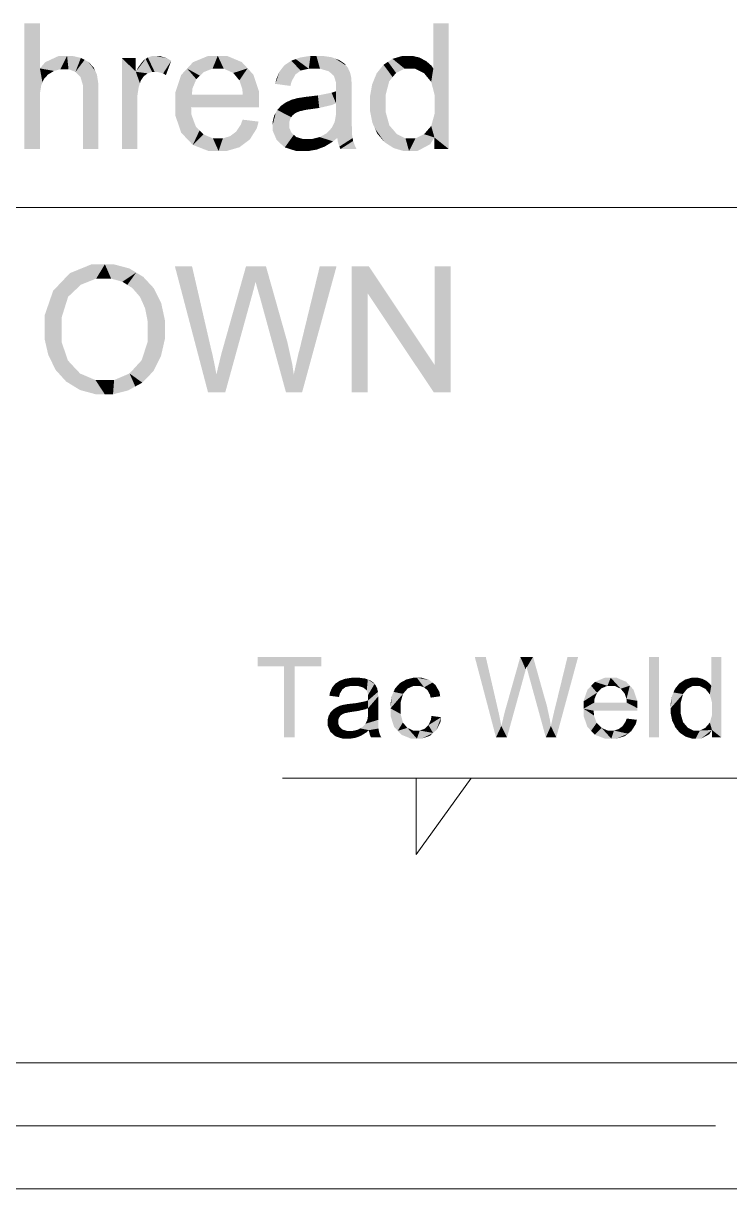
# Model space of a CAD drawing. Header units: millimetres. Extents: x 2 to 579, y 1 to 405.
# Drawn here: x 181.05 to 188.63, y 103.39 to 115.9 of the extents above; entities that cross this region are included whole.
import ezdxf

# ---------------------------------------------------------------- set-up
doc = ezdxf.new("R2010")
doc.units = ezdxf.units.MM
doc.linetypes.add('XKITLINE00', pattern=[0])
doc.layers.add('LinkedObject', color=7, linetype='Continuous', lineweight=0)

# ---------------------------------------------------------------- blocks, each defined once
blk = doc.blocks.new('*A4')
at = {"layer": 'LinkedObject'}
for points in [[(181.225, 115.904), (181.059, 114.554), (181.059, 115.904)], [(181.225, 115.42), (181.059, 114.554), (181.225, 115.904)], [(185.616, 115.904), (185.45, 115.42), (185.45, 115.904)], [(185.616, 115.904), (185.465, 115.129), (185.45, 115.42)], [(185.465, 115.129), (185.616, 115.904), (185.616, 114.554)], [(181.429, 115.555), (181.225, 115.42), (181.283, 115.487)], [(181.517, 115.555), (181.225, 115.42), (181.429, 115.555)], [(181.446, 115.412), (181.225, 115.42), (181.517, 115.555)], [(181.446, 115.412), (181.517, 115.555), (181.482, 115.412)], [(181.482, 115.412), (181.517, 115.555), (181.532, 115.412)], [(181.517, 115.555), (181.607, 115.383), (181.532, 115.412)], [(181.571, 115.555), (181.607, 115.383), (181.517, 115.555)], [(181.665, 115.533), (181.607, 115.383), (181.571, 115.555)], [(181.705, 115.512), (181.607, 115.383), (181.665, 115.533)], [(181.705, 115.512), (181.634, 115.355), (181.607, 115.383)], [(181.745, 115.49), (181.634, 115.355), (181.705, 115.512)], [(181.634, 115.355), (181.745, 115.49), (181.661, 115.327)], [(181.661, 115.327), (181.745, 115.49), (181.819, 115.394)], [(181.819, 115.394), (181.745, 115.49), (181.802, 115.431)], [(182.105, 115.533), (182.255, 115.384), (182.105, 114.554)], [(182.255, 115.384), (182.105, 115.533), (182.255, 115.533)], [(182.36, 115.522), (182.255, 115.384), (182.336, 115.505)], [(182.43, 115.383), (182.255, 115.384), (182.36, 115.522)], [(182.336, 115.505), (182.255, 115.384), (182.283, 115.436)], [(182.384, 115.538), (182.457, 115.383), (182.36, 115.522)], [(182.36, 115.522), (182.457, 115.383), (182.43, 115.383)], [(182.437, 115.555), (182.457, 115.383), (182.384, 115.538)], [(182.466, 115.555), (182.457, 115.383), (182.437, 115.555)], [(182.466, 115.555), (182.487, 115.383), (182.457, 115.383)], [(182.592, 115.528), (182.466, 115.555), (182.508, 115.555)], [(182.636, 115.502), (182.466, 115.555), (182.592, 115.528)], [(182.548, 115.366), (182.466, 115.555), (182.636, 115.502)], [(182.487, 115.383), (182.466, 115.555), (182.548, 115.366)], [(182.548, 115.366), (182.636, 115.502), (182.578, 115.348)], [(183.034, 115.555), (182.806, 115.418), (182.869, 115.487)], [(183.135, 115.555), (182.806, 115.418), (183.034, 115.555)], [(183.079, 115.418), (182.806, 115.418), (183.135, 115.555)], [(183.079, 115.418), (183.135, 115.555), (183.136, 115.418)], [(183.135, 115.555), (183.199, 115.418), (183.136, 115.418)], [(183.393, 115.488), (183.135, 115.555), (183.233, 115.555)], [(183.455, 115.421), (183.135, 115.555), (183.393, 115.488)], [(183.302, 115.371), (183.135, 115.555), (183.455, 115.421)], [(183.199, 115.418), (183.135, 115.555), (183.302, 115.371)], [(183.925, 115.503), (184.025, 115.397), (183.851, 115.454)], [(183.973, 115.52), (184.025, 115.397), (183.925, 115.503)], [(184.131, 115.555), (183.973, 115.52), (184.02, 115.537)], [(184.112, 115.417), (183.973, 115.52), (184.131, 115.555)], [(184.025, 115.397), (183.973, 115.52), (184.112, 115.417)], [(184.112, 115.417), (184.131, 115.555), (184.17, 115.417)], [(184.17, 115.417), (184.131, 115.555), (184.233, 115.417)], [(184.194, 115.555), (184.233, 115.417), (184.131, 115.555)], [(184.359, 115.54), (184.194, 115.555), (184.257, 115.555)], [(184.398, 115.525), (184.194, 115.555), (184.359, 115.54)], [(184.327, 115.389), (184.194, 115.555), (184.398, 115.525)], [(184.233, 115.417), (184.194, 115.555), (184.327, 115.389)], [(184.327, 115.389), (184.398, 115.525), (184.359, 115.361)], [(184.359, 115.361), (184.398, 115.525), (184.382, 115.34)], [(184.398, 115.525), (184.405, 115.269), (184.382, 115.34)], [(184.513, 115.451), (184.405, 115.269), (184.398, 115.525)], [(184.495, 115.473), (184.398, 115.525), (184.437, 115.511)], [(184.513, 115.451), (184.398, 115.525), (184.495, 115.473)], [(185.05, 115.372), (184.915, 115.459), (184.963, 115.491)], [(185.012, 115.523), (185.142, 115.417), (184.963, 115.491)], [(184.963, 115.491), (185.142, 115.417), (185.05, 115.372)], [(185.121, 115.555), (185.142, 115.417), (185.012, 115.523)], [(185.181, 115.555), (185.142, 115.417), (185.121, 115.555)], [(185.142, 115.417), (185.181, 115.555), (185.197, 115.417)], [(185.181, 115.555), (185.254, 115.417), (185.197, 115.417)], [(185.225, 115.555), (185.254, 115.417), (185.181, 115.555)], [(185.304, 115.536), (185.254, 115.417), (185.225, 115.555)], [(185.338, 115.517), (185.254, 115.417), (185.304, 115.536)], [(185.338, 115.517), (185.349, 115.37), (185.254, 115.417)], [(185.373, 115.499), (185.349, 115.37), (185.338, 115.517)], [(185.429, 115.45), (185.349, 115.37), (185.373, 115.499)], [(181.225, 115.147), (181.059, 114.554), (181.225, 115.42)], [(181.225, 115.147), (181.225, 115.42), (181.239, 115.237)], [(181.239, 115.237), (181.225, 115.42), (181.252, 115.27)], [(181.252, 115.27), (181.225, 115.42), (181.266, 115.303)], [(181.266, 115.303), (181.225, 115.42), (181.312, 115.354)], [(181.312, 115.354), (181.225, 115.42), (181.344, 115.373)], [(181.344, 115.373), (181.225, 115.42), (181.377, 115.393)], [(181.377, 115.393), (181.225, 115.42), (181.446, 115.412)], [(181.819, 115.394), (181.688, 115.236), (181.661, 115.327)], [(181.837, 115.356), (181.688, 115.236), (181.819, 115.394)], [(182.105, 114.554), (182.255, 115.384), (182.271, 114.554)], [(182.255, 115.384), (182.271, 115.066), (182.271, 114.554)], [(182.271, 115.066), (182.255, 115.384), (182.271, 115.119)], [(182.271, 115.119), (182.255, 115.384), (182.285, 115.216)], [(182.285, 115.216), (182.255, 115.384), (182.299, 115.26)], [(182.299, 115.26), (182.255, 115.384), (182.308, 115.289)], [(182.308, 115.289), (182.255, 115.384), (182.339, 115.334)], [(182.339, 115.334), (182.255, 115.384), (182.36, 115.351)], [(182.36, 115.351), (182.255, 115.384), (182.382, 115.367)], [(182.382, 115.367), (182.255, 115.384), (182.43, 115.383)], [(182.806, 115.418), (182.679, 115.159), (182.742, 115.35)], [(182.905, 115.304), (182.679, 115.159), (182.806, 115.418)], [(182.806, 115.418), (182.944, 115.342), (182.905, 115.304)], [(182.944, 115.342), (182.806, 115.418), (182.983, 115.38)], [(182.983, 115.38), (182.806, 115.418), (183.079, 115.418)], [(183.302, 115.371), (183.455, 115.421), (183.341, 115.323)], [(183.455, 115.421), (183.367, 115.292), (183.341, 115.323)], [(183.367, 115.292), (183.455, 115.421), (183.398, 115.199)], [(183.398, 115.199), (183.455, 115.421), (183.579, 115.167)], [(183.579, 115.167), (183.455, 115.421), (183.517, 115.354)], [(183.826, 115.422), (183.753, 115.254), (183.801, 115.39)], [(183.97, 115.356), (183.753, 115.254), (183.826, 115.422)], [(183.801, 115.39), (183.753, 115.254), (183.764, 115.306)], [(183.851, 115.454), (184.025, 115.397), (183.826, 115.422)], [(183.97, 115.356), (183.826, 115.422), (183.998, 115.376)], [(183.998, 115.376), (183.826, 115.422), (184.025, 115.397)], [(184.531, 115.429), (184.405, 115.269), (184.513, 115.451)], [(184.557, 115.372), (184.405, 115.269), (184.531, 115.429)], [(184.565, 115.338), (184.405, 115.269), (184.557, 115.372)], [(184.842, 115.368), (185.013, 115.327), (184.817, 115.308)], [(184.915, 115.459), (185.013, 115.327), (184.842, 115.368)], [(185.013, 115.327), (184.915, 115.459), (185.05, 115.372)], [(185.45, 115.42), (185.349, 115.37), (185.429, 115.45)], [(185.349, 115.37), (185.45, 115.42), (185.388, 115.323)], [(185.388, 115.323), (185.45, 115.42), (185.427, 115.276)], [(185.45, 115.42), (185.465, 115.129), (185.427, 115.276)], [(181.854, 115.246), (181.688, 115.236), (181.837, 115.356)], [(181.854, 115.174), (181.688, 115.236), (181.854, 115.246)], [(182.862, 115.202), (182.679, 115.159), (182.905, 115.304)], [(183.929, 115.284), (183.753, 115.254), (183.97, 115.356)], [(183.753, 115.254), (183.929, 115.284), (183.915, 115.232)], [(184.405, 115.269), (184.565, 115.338), (184.569, 115.317)], [(184.405, 115.269), (184.569, 115.317), (184.405, 115.219)], [(184.405, 115.219), (184.569, 115.317), (184.405, 115.214)], [(184.405, 115.214), (184.569, 115.317), (184.405, 115.192)], [(184.405, 115.192), (184.569, 115.317), (184.405, 115.175)], [(184.405, 115.175), (184.569, 115.317), (184.405, 115.046)], [(184.573, 115.241), (184.405, 115.046), (184.569, 115.317)], [(184.573, 115.185), (184.405, 115.046), (184.573, 115.241)], [(184.817, 115.308), (184.769, 115.043), (184.793, 115.249)], [(184.976, 115.282), (184.769, 115.043), (184.817, 115.308)], [(184.939, 115.14), (184.769, 115.043), (184.976, 115.282)], [(184.793, 115.249), (184.769, 115.043), (184.769, 115.116)], [(184.817, 115.308), (185.013, 115.327), (184.976, 115.282)], [(181.225, 115.089), (181.059, 114.554), (181.225, 115.147)], [(181.688, 115.236), (181.854, 115.174), (181.688, 115.174)], [(181.688, 114.554), (181.854, 115.174), (181.854, 114.554)], [(181.688, 115.174), (181.854, 115.174), (181.688, 114.554)], [(182.679, 115.159), (182.862, 115.202), (182.858, 115.138)], [(182.858, 115.138), (182.679, 115.035), (182.679, 115.159)], [(182.858, 115.138), (183.579, 115.045), (182.679, 115.035)], [(183.404, 115.138), (183.579, 115.045), (182.858, 115.138)], [(183.398, 115.199), (183.579, 115.167), (183.404, 115.138)], [(183.579, 115.045), (183.404, 115.138), (183.579, 115.167)], [(184.109, 115.118), (184.135, 114.983), (184.06, 115.112)], [(184.21, 115.13), (184.225, 114.996), (184.109, 115.118)], [(184.109, 115.118), (184.225, 114.996), (184.135, 114.983)], [(184.357, 115.159), (184.405, 115.046), (184.21, 115.13)], [(184.21, 115.13), (184.405, 115.046), (184.225, 114.996)], [(184.405, 115.175), (184.405, 115.046), (184.357, 115.159)], [(184.573, 115.185), (184.405, 114.985), (184.405, 115.046)], [(184.573, 114.964), (184.405, 114.985), (184.573, 115.185)], [(184.769, 115.043), (184.939, 115.14), (184.939, 115.043)], [(185.465, 115.129), (185.616, 114.554), (185.465, 115.029)], [(181.059, 114.554), (181.225, 115.089), (181.225, 114.554)], [(183.579, 115.038), (182.679, 115.035), (183.579, 115.045)], [(183.579, 115.016), (182.679, 115.035), (183.579, 115.038)], [(182.679, 115.035), (182.804, 114.665), (182.679, 114.916)], [(182.853, 114.921), (182.804, 114.665), (182.679, 115.035)], [(182.853, 114.921), (182.679, 115.035), (182.849, 115.001)], [(183.578, 115.001), (182.679, 115.035), (183.579, 115.016)], [(182.849, 115.001), (182.679, 115.035), (183.578, 115.001)], [(183.817, 115.021), (183.925, 114.896), (183.774, 114.974)], [(183.936, 114.914), (183.817, 115.021), (183.843, 115.039)], [(183.925, 114.896), (183.817, 115.021), (183.936, 114.914)], [(183.87, 115.057), (183.969, 114.941), (183.843, 115.039)], [(183.843, 115.039), (183.969, 114.941), (183.936, 114.914)], [(183.929, 115.084), (183.969, 114.941), (183.87, 115.057)], [(183.962, 115.093), (183.969, 114.941), (183.929, 115.084)], [(183.987, 115.1), (184.011, 114.959), (183.962, 115.093)], [(183.969, 114.941), (183.962, 115.093), (183.99, 114.95)], [(183.99, 114.95), (183.962, 115.093), (184.011, 114.959)], [(184.06, 115.112), (184.084, 114.976), (183.987, 115.1)], [(183.987, 115.1), (184.084, 114.976), (184.011, 114.959)], [(184.06, 115.112), (184.135, 114.983), (184.084, 114.976)], [(184.225, 114.996), (184.405, 115.046), (184.36, 115.027)], [(184.769, 115.043), (184.939, 114.949), (184.769, 114.968)], [(184.939, 114.949), (184.769, 115.043), (184.939, 115.043)], [(185.465, 115.029), (185.616, 114.554), (185.465, 114.938)], [(182.679, 114.916), (182.804, 114.665), (182.742, 114.731)], [(182.899, 114.797), (182.804, 114.665), (182.853, 114.921)], [(183.574, 114.849), (183.383, 114.818), (183.402, 114.87)], [(183.758, 114.944), (183.725, 114.813), (183.741, 114.914)], [(183.913, 114.878), (183.725, 114.813), (183.758, 114.944)], [(183.741, 114.914), (183.725, 114.813), (183.725, 114.849)], [(183.902, 114.839), (183.725, 114.813), (183.913, 114.878)], [(183.774, 114.974), (183.925, 114.896), (183.758, 114.944)], [(183.758, 114.944), (183.925, 114.896), (183.913, 114.878)], [(184.391, 114.847), (184.573, 114.964), (184.573, 114.849)], [(184.405, 114.93), (184.573, 114.964), (184.391, 114.847)], [(184.573, 114.964), (184.405, 114.93), (184.405, 114.985)], [(184.769, 114.968), (184.939, 114.949), (184.796, 114.835)], [(184.796, 114.835), (184.939, 114.949), (184.822, 114.777)], [(184.822, 114.777), (184.939, 114.949), (184.978, 114.808)], [(185.465, 114.938), (185.616, 114.554), (185.427, 114.802)], [(182.804, 114.665), (182.899, 114.797), (182.867, 114.599)], [(182.94, 114.755), (182.867, 114.599), (182.899, 114.797)], [(182.981, 114.712), (182.867, 114.599), (182.94, 114.755)], [(183.332, 114.741), (183.479, 114.657), (183.3, 114.717)], [(183.332, 114.741), (183.574, 114.849), (183.479, 114.657)], [(183.383, 114.818), (183.574, 114.849), (183.332, 114.741)], [(183.479, 114.657), (183.574, 114.849), (183.553, 114.774)], [(183.725, 114.813), (183.902, 114.839), (183.902, 114.817)], [(183.902, 114.784), (183.725, 114.813), (183.902, 114.817)], [(183.725, 114.813), (183.902, 114.784), (183.725, 114.751)], [(183.725, 114.751), (183.902, 114.784), (183.768, 114.651)], [(183.768, 114.651), (183.902, 114.784), (183.811, 114.611)], [(183.811, 114.611), (183.902, 114.784), (183.927, 114.729)], [(184.306, 114.725), (184.573, 114.849), (184.578, 114.703)], [(184.36, 114.783), (184.573, 114.849), (184.306, 114.725)], [(184.378, 114.819), (184.573, 114.849), (184.36, 114.783)], [(184.573, 114.849), (184.378, 114.819), (184.391, 114.847)], [(184.978, 114.808), (184.925, 114.629), (184.822, 114.777)], [(184.822, 114.777), (184.925, 114.629), (184.849, 114.719)], [(185.018, 114.762), (184.925, 114.629), (184.978, 114.808)], [(184.925, 114.629), (185.018, 114.762), (184.974, 114.597)], [(184.974, 114.597), (185.018, 114.762), (185.057, 114.716)], [(185.462, 114.678), (185.351, 114.714), (185.389, 114.758)], [(185.427, 114.802), (185.462, 114.678), (185.389, 114.758)], [(185.427, 114.802), (185.616, 114.554), (185.462, 114.678)], [(182.981, 114.712), (183.144, 114.533), (182.867, 114.599)], [(183.083, 114.669), (183.144, 114.533), (182.981, 114.712)], [(183.144, 114.669), (183.144, 114.533), (183.083, 114.669)], [(183.19, 114.669), (183.424, 114.616), (183.144, 114.533)], [(183.19, 114.669), (183.144, 114.533), (183.144, 114.669)], [(183.144, 114.533), (183.424, 114.616), (183.229, 114.533)], [(183.268, 114.693), (183.424, 114.616), (183.19, 114.669)], [(183.229, 114.533), (183.424, 114.616), (183.369, 114.574)], [(183.3, 114.717), (183.479, 114.657), (183.268, 114.693)], [(183.424, 114.616), (183.268, 114.693), (183.479, 114.657)], [(183.927, 114.729), (183.855, 114.572), (183.811, 114.611)], [(183.952, 114.707), (183.855, 114.572), (183.927, 114.729)], [(183.977, 114.684), (183.855, 114.572), (183.952, 114.707)], [(183.855, 114.572), (183.977, 114.684), (183.978, 114.533)], [(184.059, 114.533), (183.977, 114.684), (184.05, 114.662)], [(183.978, 114.533), (183.977, 114.684), (184.059, 114.533)], [(184.05, 114.662), (184.108, 114.533), (184.059, 114.533)], [(184.099, 114.662), (184.108, 114.533), (184.05, 114.662)], [(184.146, 114.662), (184.108, 114.533), (184.099, 114.662)], [(184.108, 114.533), (184.146, 114.662), (184.199, 114.549)], [(184.241, 114.565), (184.146, 114.662), (184.231, 114.683)], [(184.199, 114.549), (184.146, 114.662), (184.241, 114.565)], [(184.419, 114.675), (184.231, 114.683), (184.269, 114.704)], [(184.373, 114.636), (184.231, 114.683), (184.419, 114.675)], [(184.284, 114.581), (184.231, 114.683), (184.373, 114.636)], [(184.241, 114.565), (184.231, 114.683), (184.284, 114.581)], [(184.306, 114.725), (184.578, 114.703), (184.269, 114.704)], [(184.578, 114.703), (184.419, 114.675), (184.269, 114.704)], [(184.419, 114.675), (184.578, 114.703), (184.423, 114.64)], [(184.423, 114.64), (184.578, 114.703), (184.583, 114.672)], [(184.583, 114.672), (184.44, 114.58), (184.423, 114.64)], [(184.589, 114.641), (184.44, 114.58), (184.583, 114.672)], [(184.589, 114.641), (184.453, 114.554), (184.44, 114.58)], [(184.61, 114.583), (184.453, 114.554), (184.589, 114.641)], [(185.057, 114.716), (185.189, 114.533), (184.974, 114.597)], [(185.151, 114.669), (185.189, 114.533), (185.057, 114.716)], [(185.189, 114.533), (185.151, 114.669), (185.205, 114.669)], [(185.189, 114.533), (185.462, 114.678), (185.279, 114.533)], [(185.259, 114.669), (185.462, 114.678), (185.189, 114.533)], [(185.259, 114.669), (185.189, 114.533), (185.205, 114.669)], [(185.351, 114.714), (185.462, 114.678), (185.259, 114.669)], [(185.279, 114.533), (185.462, 114.678), (185.416, 114.606)], [(185.462, 114.678), (185.616, 114.554), (185.462, 114.554)], [(182.867, 114.599), (183.144, 114.533), (183.037, 114.533)], [(184.453, 114.554), (184.61, 114.583), (184.625, 114.554)], [(184.974, 114.597), (185.189, 114.533), (185.023, 114.565)], [(185.023, 114.565), (185.189, 114.533), (185.131, 114.533)], [(181.78, 113.317), (181.457, 113.127), (181.547, 113.222)], [(181.923, 113.317), (181.457, 113.127), (181.78, 113.317)], [(181.829, 113.163), (181.457, 113.127), (181.923, 113.317)], [(181.829, 113.163), (181.923, 113.317), (181.923, 113.163)], [(181.923, 113.317), (181.99, 113.163), (181.923, 113.163)], [(182.184, 113.273), (181.923, 113.317), (182.016, 113.317)], [(182.259, 113.228), (181.923, 113.317), (182.184, 113.273)], [(182.111, 113.13), (181.923, 113.317), (182.259, 113.228)], [(181.99, 113.163), (181.923, 113.317), (182.111, 113.13)], [(182.859, 113.294), (183.03, 111.944), (182.675, 113.294)], [(183.063, 112.409), (183.03, 111.944), (182.859, 113.294)], [(183.438, 113.294), (183.5, 112.973), (183.181, 112.382)], [(183.5, 112.973), (183.438, 113.294), (183.509, 113.005)], [(183.509, 113.005), (183.438, 113.294), (183.53, 113.085)], [(183.53, 113.085), (183.438, 113.294), (183.541, 113.131)], [(183.653, 113.294), (183.541, 113.131), (183.438, 113.294)], [(183.541, 113.131), (183.653, 113.294), (183.544, 113.116)], [(183.544, 113.116), (183.653, 113.294), (183.566, 113.037)], [(183.566, 113.037), (183.653, 113.294), (183.585, 112.973)], [(183.585, 112.973), (183.653, 113.294), (183.846, 112.61)], [(184.41, 113.294), (184.019, 112.426), (184.23, 113.294)], [(184.041, 111.944), (184.019, 112.426), (184.41, 113.294)], [(184.574, 113.294), (184.746, 113.004), (184.574, 111.944)], [(184.746, 113.004), (184.574, 113.294), (184.758, 113.294)], [(184.746, 113.004), (184.758, 113.294), (185.453, 111.944)], [(185.453, 111.944), (184.758, 113.294), (185.465, 112.235)], [(185.637, 113.294), (185.465, 112.235), (185.465, 113.294)], [(185.637, 111.944), (185.465, 112.235), (185.637, 113.294)], [(181.457, 113.127), (181.276, 112.601), (181.367, 113.032)], [(181.528, 112.968), (181.276, 112.601), (181.457, 113.127)], [(181.665, 113.098), (181.457, 113.127), (181.829, 113.163)], [(181.457, 113.127), (181.665, 113.098), (181.597, 113.033)], [(181.528, 112.968), (181.457, 113.127), (181.597, 113.033)], [(182.111, 113.13), (182.259, 113.228), (182.164, 113.096)], [(182.259, 113.228), (182.218, 113.062), (182.164, 113.096)], [(182.218, 113.062), (182.259, 113.228), (182.3, 112.967)], [(182.449, 113.059), (182.259, 113.228), (182.334, 113.183)], [(182.488, 112.979), (182.259, 113.228), (182.449, 113.059)], [(182.3, 112.967), (182.259, 113.228), (182.488, 112.979)], [(181.367, 113.032), (181.276, 112.601), (181.276, 112.769)], [(184.574, 111.944), (184.746, 113.004), (184.746, 111.944)], [(181.46, 112.751), (181.276, 112.601), (181.528, 112.968)], [(182.3, 112.967), (182.488, 112.979), (182.328, 112.905)], [(182.488, 112.979), (182.355, 112.844), (182.328, 112.905)], [(182.355, 112.844), (182.488, 112.979), (182.383, 112.7)], [(182.383, 112.7), (182.488, 112.979), (182.567, 112.718)], [(182.567, 112.718), (182.488, 112.979), (182.528, 112.899)], [(183.181, 112.382), (183.5, 112.973), (183.216, 111.944)], [(183.846, 112.61), (183.867, 111.944), (183.585, 112.973)], [(181.276, 112.601), (181.46, 112.751), (181.46, 112.598)], [(182.318, 112.287), (182.567, 112.617), (182.484, 112.25)], [(182.383, 112.488), (182.567, 112.617), (182.318, 112.287)], [(182.383, 112.618), (182.567, 112.718), (182.567, 112.617)], [(182.383, 112.7), (182.567, 112.718), (182.383, 112.618)], [(182.567, 112.617), (182.383, 112.488), (182.383, 112.618)], [(182.484, 112.25), (182.567, 112.617), (182.525, 112.331)], [(182.525, 112.331), (182.567, 112.617), (182.567, 112.514)], [(181.276, 112.601), (181.46, 112.477), (181.276, 112.513)], [(181.46, 112.477), (181.276, 112.601), (181.46, 112.598)], [(181.276, 112.513), (181.46, 112.477), (181.315, 112.344)], [(183.882, 112.483), (183.867, 111.944), (183.846, 112.61)], [(181.315, 112.344), (181.46, 112.477), (181.354, 112.265)], [(181.354, 112.265), (181.46, 112.477), (181.526, 112.284)], [(183.08, 112.34), (183.03, 111.944), (183.063, 112.409)], [(183.176, 112.366), (183.216, 111.944), (183.146, 112.241)], [(183.181, 112.382), (183.216, 111.944), (183.176, 112.366)], [(183.935, 112.245), (183.867, 111.944), (183.882, 112.483)], [(184.019, 112.426), (184.041, 111.944), (183.998, 112.344)], [(181.526, 112.284), (181.506, 112.059), (181.354, 112.265)], [(181.354, 112.265), (181.506, 112.059), (181.392, 112.185)], [(181.591, 112.214), (181.506, 112.059), (181.526, 112.284)], [(182.484, 112.25), (182.253, 112.216), (182.318, 112.287)], [(182.443, 112.169), (182.253, 112.216), (182.484, 112.25)], [(183.108, 112.202), (183.03, 111.944), (183.08, 112.34)], [(183.146, 112.241), (183.216, 111.944), (183.12, 112.133)], [(183.951, 112.133), (183.867, 111.944), (183.935, 112.245)], [(183.998, 112.344), (184.041, 111.944), (183.965, 112.197)], [(181.506, 112.059), (181.591, 112.214), (181.581, 112.013)], [(181.581, 112.013), (181.591, 112.214), (181.657, 112.144)], [(181.657, 112.144), (181.922, 111.921), (181.581, 112.013)], [(181.822, 112.074), (181.922, 111.921), (181.657, 112.144)], [(182.249, 112.005), (182.022, 112.074), (182.188, 112.145)], [(182.253, 112.216), (182.325, 112.046), (182.188, 112.145)], [(182.188, 112.145), (182.325, 112.046), (182.249, 112.005)], [(182.325, 112.046), (182.253, 112.216), (182.443, 112.169)], [(183.12, 112.133), (183.03, 111.944), (183.108, 112.202)], [(183.12, 112.133), (183.216, 111.944), (183.03, 111.944)], [(183.951, 112.133), (184.041, 111.944), (183.867, 111.944)], [(183.965, 112.197), (184.041, 111.944), (183.951, 112.133)], [(185.465, 112.235), (185.637, 111.944), (185.453, 111.944)], [(181.581, 112.013), (181.922, 111.921), (181.656, 111.967)], [(181.922, 111.921), (181.822, 112.074), (181.921, 112.074)], [(182.022, 112.074), (181.922, 111.921), (181.921, 112.074)], [(181.922, 111.921), (182.022, 112.074), (182.01, 111.921)], [(182.01, 111.921), (182.022, 112.074), (182.173, 111.963)], [(182.173, 111.963), (182.022, 112.074), (182.249, 112.005)], [(181.656, 111.967), (181.922, 111.921), (181.826, 111.921)], [(183.563, 109.102), (183.848, 109), (183.563, 109)], [(183.962, 109), (183.848, 109), (183.563, 109.102)], [(183.962, 109), (183.563, 109.102), (184.248, 109.102)], [(183.848, 108.238), (183.962, 109), (183.962, 108.238)], [(183.848, 109), (183.962, 109), (183.848, 108.238)], [(183.962, 109), (184.248, 109.102), (184.248, 109)], [(186.013, 109.102), (186.123, 108.238), (185.895, 109.102)], [(186.144, 108.535), (186.123, 108.238), (186.013, 109.102)], [(186.384, 109.102), (186.423, 108.896), (186.219, 108.518)], [(186.423, 108.896), (186.384, 109.102), (186.429, 108.917)], [(186.429, 108.917), (186.384, 109.102), (186.442, 108.968)], [(186.442, 108.968), (186.384, 109.102), (186.449, 108.997)], [(186.521, 109.102), (186.449, 108.997), (186.384, 109.102)], [(186.449, 108.997), (186.521, 109.102), (186.452, 108.988)], [(186.452, 108.988), (186.521, 109.102), (186.466, 108.937)], [(186.466, 108.937), (186.521, 109.102), (186.477, 108.896)], [(186.477, 108.896), (186.521, 109.102), (186.644, 108.664)], [(187.005, 109.102), (186.755, 108.546), (186.891, 109.102)], [(186.77, 108.238), (186.755, 108.546), (187.005, 109.102)], [(187.873, 109.102), (187.767, 108.238), (187.767, 109.102)], [(187.873, 108.238), (187.767, 108.238), (187.873, 109.102)], [(188.541, 109.102), (188.435, 108.792), (188.435, 109.102)], [(188.541, 109.102), (188.444, 108.606), (188.435, 108.792)], [(188.444, 108.606), (188.541, 109.102), (188.541, 108.238)], [(184.575, 108.878), (184.473, 108.856), (184.504, 108.867)], [(184.562, 108.79), (184.473, 108.856), (184.575, 108.878)], [(184.562, 108.79), (184.575, 108.878), (184.6, 108.79)], [(184.6, 108.79), (184.575, 108.878), (184.64, 108.79)], [(184.615, 108.878), (184.64, 108.79), (184.575, 108.878)], [(184.721, 108.869), (184.615, 108.878), (184.655, 108.878)], [(184.746, 108.859), (184.615, 108.878), (184.721, 108.869)], [(184.7, 108.772), (184.615, 108.878), (184.746, 108.859)], [(184.64, 108.79), (184.615, 108.878), (184.7, 108.772)], [(184.7, 108.772), (184.746, 108.859), (184.72, 108.754)], [(184.72, 108.754), (184.746, 108.859), (184.735, 108.741)], [(184.746, 108.859), (184.75, 108.695), (184.735, 108.741)], [(184.819, 108.812), (184.75, 108.695), (184.746, 108.859)], [(184.807, 108.826), (184.746, 108.859), (184.771, 108.85)], [(184.819, 108.812), (184.746, 108.859), (184.807, 108.826)], [(185.16, 108.859), (185.239, 108.791), (185.125, 108.84)], [(185.234, 108.878), (185.239, 108.791), (185.16, 108.859)], [(185.274, 108.878), (185.239, 108.791), (185.234, 108.878)], [(185.239, 108.791), (185.274, 108.878), (185.279, 108.791)], [(185.274, 108.878), (185.305, 108.791), (185.279, 108.791)], [(185.408, 108.852), (185.274, 108.878), (185.325, 108.878)], [(185.441, 108.826), (185.274, 108.878), (185.408, 108.852)], [(185.35, 108.775), (185.274, 108.878), (185.441, 108.826)], [(185.305, 108.791), (185.274, 108.878), (185.35, 108.775)], [(186.219, 108.518), (186.423, 108.896), (186.241, 108.238)], [(186.644, 108.664), (186.658, 108.238), (186.477, 108.896)], [(187.355, 108.878), (187.185, 108.834), (187.291, 108.878)], [(187.32, 108.791), (187.185, 108.834), (187.355, 108.878)], [(187.32, 108.791), (187.355, 108.878), (187.356, 108.791)], [(187.355, 108.878), (187.396, 108.791), (187.356, 108.791)], [(187.52, 108.835), (187.355, 108.878), (187.418, 108.878)], [(187.56, 108.793), (187.355, 108.878), (187.52, 108.835)], [(187.462, 108.76), (187.355, 108.878), (187.56, 108.793)], [(187.396, 108.791), (187.355, 108.878), (187.462, 108.76)], [(188.224, 108.878), (188.237, 108.79), (188.154, 108.858)], [(188.262, 108.878), (188.237, 108.79), (188.224, 108.878)], [(188.237, 108.79), (188.262, 108.878), (188.273, 108.79)], [(188.262, 108.878), (188.309, 108.79), (188.273, 108.79)], [(188.29, 108.878), (188.309, 108.79), (188.262, 108.878)], [(188.341, 108.866), (188.309, 108.79), (188.29, 108.878)], [(188.363, 108.854), (188.309, 108.79), (188.341, 108.866)], [(184.38, 108.793), (184.333, 108.685), (184.363, 108.772)], [(184.472, 108.751), (184.333, 108.685), (184.38, 108.793)], [(184.363, 108.772), (184.333, 108.685), (184.34, 108.719)], [(184.445, 108.705), (184.333, 108.685), (184.472, 108.751)], [(184.396, 108.813), (184.507, 108.777), (184.38, 108.793)], [(184.472, 108.751), (184.38, 108.793), (184.489, 108.764)], [(184.489, 108.764), (184.38, 108.793), (184.507, 108.777)], [(184.443, 108.845), (184.507, 108.777), (184.396, 108.813)], [(184.473, 108.856), (184.507, 108.777), (184.443, 108.845)], [(184.507, 108.777), (184.473, 108.856), (184.562, 108.79)], [(184.831, 108.797), (184.75, 108.695), (184.819, 108.812)], [(184.848, 108.761), (184.75, 108.695), (184.831, 108.797)], [(184.852, 108.739), (184.75, 108.695), (184.848, 108.761)], [(184.75, 108.695), (184.852, 108.739), (184.855, 108.726)], [(185.04, 108.764), (185.149, 108.733), (185.023, 108.726)], [(185.023, 108.726), (185.149, 108.733), (185.124, 108.705)], [(185.091, 108.821), (185.149, 108.733), (185.04, 108.764)], [(185.174, 108.762), (185.091, 108.821), (185.125, 108.84)], [(185.149, 108.733), (185.091, 108.821), (185.174, 108.762)], [(185.125, 108.84), (185.239, 108.791), (185.174, 108.762)], [(185.35, 108.775), (185.441, 108.826), (185.369, 108.759)], [(185.441, 108.826), (185.388, 108.743), (185.369, 108.759)], [(185.388, 108.743), (185.441, 108.826), (185.414, 108.695)], [(185.414, 108.695), (185.441, 108.826), (185.524, 108.679)], [(185.515, 108.727), (185.441, 108.826), (185.473, 108.8)], [(185.524, 108.679), (185.441, 108.826), (185.515, 108.727)], [(187.145, 108.791), (187.063, 108.625), (187.104, 108.747)], [(187.208, 108.717), (187.063, 108.625), (187.145, 108.791)], [(187.185, 108.834), (187.258, 108.766), (187.145, 108.791)], [(187.145, 108.791), (187.258, 108.766), (187.208, 108.717)], [(187.258, 108.766), (187.185, 108.834), (187.32, 108.791)], [(187.462, 108.76), (187.56, 108.793), (187.487, 108.729)], [(187.56, 108.793), (187.504, 108.71), (187.487, 108.729)], [(187.504, 108.71), (187.56, 108.793), (187.524, 108.65)], [(187.524, 108.65), (187.56, 108.793), (187.64, 108.63)], [(187.64, 108.63), (187.56, 108.793), (187.6, 108.75)], [(188.045, 108.759), (188.154, 108.732), (188.029, 108.72)], [(188.092, 108.817), (188.154, 108.732), (188.045, 108.759)], [(188.178, 108.761), (188.092, 108.817), (188.123, 108.837)], [(188.154, 108.732), (188.092, 108.817), (188.178, 108.761)], [(188.154, 108.858), (188.237, 108.79), (188.123, 108.837)], [(188.123, 108.837), (188.237, 108.79), (188.178, 108.761)], [(188.363, 108.854), (188.37, 108.76), (188.309, 108.79)], [(188.385, 108.842), (188.37, 108.76), (188.363, 108.854)], [(188.421, 108.811), (188.37, 108.76), (188.385, 108.842)], [(188.435, 108.792), (188.37, 108.76), (188.421, 108.811)], [(188.37, 108.76), (188.435, 108.792), (188.395, 108.73)], [(188.395, 108.73), (188.435, 108.792), (188.419, 108.7)], [(188.435, 108.792), (188.444, 108.606), (188.419, 108.7)], [(184.333, 108.685), (184.445, 108.705), (184.437, 108.671)], [(184.72, 108.625), (184.75, 108.552), (184.625, 108.606)], [(184.75, 108.635), (184.75, 108.552), (184.72, 108.625)], [(184.75, 108.695), (184.855, 108.726), (184.75, 108.663)], [(184.75, 108.663), (184.855, 108.726), (184.75, 108.66)], [(184.75, 108.66), (184.855, 108.726), (184.75, 108.646)], [(184.75, 108.646), (184.855, 108.726), (184.75, 108.635)], [(184.75, 108.635), (184.855, 108.726), (184.75, 108.552)], [(184.858, 108.677), (184.75, 108.552), (184.855, 108.726)], [(184.858, 108.642), (184.75, 108.552), (184.858, 108.677)], [(184.858, 108.642), (184.75, 108.513), (184.75, 108.552)], [(184.858, 108.5), (184.75, 108.513), (184.858, 108.642)], [(185.023, 108.726), (184.99, 108.549), (185.007, 108.688)], [(185.124, 108.705), (184.99, 108.549), (185.023, 108.726)], [(185.099, 108.614), (184.99, 108.549), (185.124, 108.705)], [(185.007, 108.688), (184.99, 108.549), (184.99, 108.599)], [(184.99, 108.549), (185.099, 108.614), (185.099, 108.552)], [(185.414, 108.695), (185.524, 108.679), (185.421, 108.664)], [(186.668, 108.583), (186.658, 108.238), (186.644, 108.664)], [(187.181, 108.652), (187.063, 108.625), (187.208, 108.717)], [(187.063, 108.625), (187.181, 108.652), (187.178, 108.611)], [(187.178, 108.611), (187.063, 108.546), (187.063, 108.625)], [(187.178, 108.611), (187.64, 108.552), (187.063, 108.546)], [(187.527, 108.611), (187.64, 108.552), (187.178, 108.611)], [(187.524, 108.65), (187.64, 108.63), (187.527, 108.611)], [(187.64, 108.552), (187.527, 108.611), (187.64, 108.63)], [(188.029, 108.72), (187.998, 108.55), (188.014, 108.682)], [(188.131, 108.703), (187.998, 108.55), (188.029, 108.72)], [(188.107, 108.612), (187.998, 108.55), (188.131, 108.703)], [(188.014, 108.682), (187.998, 108.55), (187.998, 108.597)], [(187.998, 108.55), (188.107, 108.612), (188.107, 108.55)], [(188.029, 108.72), (188.154, 108.732), (188.131, 108.703)], [(184.336, 108.487), (184.315, 108.403), (184.325, 108.468)], [(184.436, 108.445), (184.315, 108.403), (184.336, 108.487)], [(184.346, 108.506), (184.443, 108.456), (184.336, 108.487)], [(184.336, 108.487), (184.443, 108.456), (184.436, 108.445)], [(184.374, 108.536), (184.443, 108.456), (184.346, 108.506)], [(184.45, 108.468), (184.374, 108.536), (184.391, 108.548)], [(184.443, 108.456), (184.374, 108.536), (184.45, 108.468)], [(184.408, 108.559), (184.471, 108.485), (184.391, 108.548)], [(184.391, 108.548), (184.471, 108.485), (184.45, 108.468)], [(184.446, 108.577), (184.471, 108.485), (184.408, 108.559)], [(184.467, 108.583), (184.471, 108.485), (184.446, 108.577)], [(184.482, 108.587), (184.498, 108.497), (184.467, 108.583)], [(184.471, 108.485), (184.467, 108.583), (184.485, 108.491)], [(184.485, 108.491), (184.467, 108.583), (184.498, 108.497)], [(184.529, 108.595), (184.545, 108.507), (184.482, 108.587)], [(184.482, 108.587), (184.545, 108.507), (184.498, 108.497)], [(184.561, 108.599), (184.577, 108.512), (184.529, 108.595)], [(184.529, 108.595), (184.577, 108.512), (184.545, 108.507)], [(184.625, 108.606), (184.635, 108.52), (184.561, 108.599)], [(184.561, 108.599), (184.635, 108.52), (184.577, 108.512)], [(184.625, 108.606), (184.75, 108.552), (184.635, 108.52)], [(184.635, 108.52), (184.75, 108.552), (184.722, 108.54)], [(184.741, 108.425), (184.858, 108.5), (184.858, 108.426)], [(184.75, 108.478), (184.858, 108.5), (184.741, 108.425)], [(184.858, 108.5), (184.75, 108.478), (184.75, 108.513)], [(185.099, 108.489), (184.99, 108.549), (185.099, 108.552)], [(184.99, 108.549), (185.068, 108.308), (184.99, 108.47)], [(185.099, 108.489), (185.068, 108.308), (184.99, 108.549)], [(185.123, 108.397), (185.068, 108.308), (185.099, 108.489)], [(186.154, 108.491), (186.123, 108.238), (186.144, 108.535)], [(186.172, 108.402), (186.123, 108.238), (186.154, 108.491)], [(186.216, 108.507), (186.241, 108.238), (186.197, 108.428)], [(186.219, 108.518), (186.241, 108.238), (186.216, 108.507)], [(186.701, 108.43), (186.658, 108.238), (186.668, 108.583)], [(186.742, 108.493), (186.77, 108.238), (186.721, 108.399)], [(186.755, 108.546), (186.77, 108.238), (186.742, 108.493)], [(187.64, 108.547), (187.063, 108.546), (187.64, 108.552)], [(187.639, 108.533), (187.063, 108.546), (187.64, 108.547)], [(187.063, 108.546), (187.144, 108.308), (187.063, 108.469)], [(187.175, 108.472), (187.144, 108.308), (187.063, 108.546)], [(187.175, 108.472), (187.063, 108.546), (187.172, 108.524)], [(187.639, 108.524), (187.063, 108.546), (187.639, 108.533)], [(187.172, 108.524), (187.063, 108.546), (187.639, 108.524)], [(187.998, 108.55), (188.107, 108.49), (187.998, 108.502)], [(188.107, 108.49), (187.998, 108.55), (188.107, 108.55)], [(187.998, 108.502), (188.107, 108.49), (188.015, 108.417)], [(188.015, 108.417), (188.107, 108.49), (188.033, 108.38)], [(188.033, 108.38), (188.107, 108.49), (188.132, 108.4)], [(188.444, 108.483), (188.541, 108.238), (188.42, 108.396)], [(188.444, 108.606), (188.541, 108.238), (188.444, 108.541)], [(188.444, 108.541), (188.541, 108.238), (188.444, 108.483)], [(184.325, 108.468), (184.315, 108.403), (184.315, 108.426)], [(184.428, 108.42), (184.315, 108.403), (184.436, 108.445)], [(184.315, 108.403), (184.428, 108.42), (184.428, 108.406)], [(184.428, 108.385), (184.315, 108.403), (184.428, 108.406)], [(184.315, 108.403), (184.428, 108.385), (184.315, 108.364)], [(184.315, 108.364), (184.428, 108.385), (184.343, 108.299)], [(184.343, 108.299), (184.428, 108.385), (184.37, 108.274)], [(184.37, 108.274), (184.428, 108.385), (184.444, 108.349)], [(184.687, 108.347), (184.858, 108.426), (184.861, 108.333)], [(184.722, 108.384), (184.858, 108.426), (184.687, 108.347)], [(184.733, 108.407), (184.858, 108.426), (184.722, 108.384)], [(184.858, 108.426), (184.733, 108.407), (184.741, 108.425)], [(184.99, 108.47), (185.068, 108.308), (185.029, 108.35)], [(185.068, 108.308), (185.123, 108.397), (185.147, 108.368)], [(185.171, 108.34), (185.068, 108.308), (185.147, 108.368)], [(185.398, 108.369), (185.447, 108.285), (185.377, 108.35)], [(185.398, 108.369), (185.534, 108.454), (185.447, 108.285)], [(185.424, 108.428), (185.534, 108.454), (185.398, 108.369)], [(185.534, 108.454), (185.424, 108.428), (185.43, 108.468)], [(185.447, 108.285), (185.534, 108.454), (185.482, 108.315)], [(185.482, 108.315), (185.534, 108.454), (185.526, 108.4)], [(186.18, 108.359), (186.123, 108.238), (186.172, 108.402)], [(186.18, 108.359), (186.241, 108.238), (186.123, 108.238)], [(186.197, 108.428), (186.241, 108.238), (186.18, 108.359)], [(186.712, 108.359), (186.658, 108.238), (186.701, 108.43)], [(186.712, 108.359), (186.77, 108.238), (186.658, 108.238)], [(186.721, 108.399), (186.77, 108.238), (186.712, 108.359)], [(187.063, 108.469), (187.144, 108.308), (187.104, 108.351)], [(187.204, 108.393), (187.144, 108.308), (187.175, 108.472)], [(187.144, 108.308), (187.204, 108.393), (187.184, 108.266)], [(187.231, 108.366), (187.184, 108.266), (187.204, 108.393)], [(187.257, 108.339), (187.184, 108.266), (187.231, 108.366)], [(187.481, 108.357), (187.575, 108.304), (187.461, 108.342)], [(187.481, 108.357), (187.636, 108.426), (187.575, 108.304)], [(187.514, 108.406), (187.636, 108.426), (187.481, 108.357)], [(187.636, 108.426), (187.514, 108.406), (187.526, 108.44)], [(187.575, 108.304), (187.636, 108.426), (187.623, 108.378)], [(188.132, 108.4), (188.098, 108.286), (188.033, 108.38)], [(188.033, 108.38), (188.098, 108.286), (188.05, 108.343)], [(188.158, 108.371), (188.098, 108.286), (188.132, 108.4)], [(188.098, 108.286), (188.158, 108.371), (188.13, 108.265)], [(188.13, 108.265), (188.158, 108.371), (188.183, 108.341)], [(188.442, 108.317), (188.371, 108.34), (188.395, 108.368)], [(188.42, 108.396), (188.442, 108.317), (188.395, 108.368)], [(188.42, 108.396), (188.541, 108.238), (188.442, 108.317)], [(184.444, 108.349), (184.398, 108.249), (184.37, 108.274)], [(184.46, 108.335), (184.398, 108.249), (184.444, 108.349)], [(184.476, 108.321), (184.398, 108.249), (184.46, 108.335)], [(184.398, 108.249), (184.476, 108.321), (184.477, 108.224)], [(184.529, 108.224), (184.476, 108.321), (184.523, 108.307)], [(184.477, 108.224), (184.476, 108.321), (184.529, 108.224)], [(184.523, 108.307), (184.56, 108.224), (184.529, 108.224)], [(184.554, 108.307), (184.56, 108.224), (184.523, 108.307)], [(184.585, 108.307), (184.56, 108.224), (184.554, 108.307)], [(184.56, 108.224), (184.585, 108.307), (184.618, 108.234)], [(184.645, 108.244), (184.585, 108.307), (184.639, 108.32)], [(184.618, 108.234), (184.585, 108.307), (184.645, 108.244)], [(184.759, 108.315), (184.639, 108.32), (184.663, 108.334)], [(184.729, 108.29), (184.639, 108.32), (184.759, 108.315)], [(184.673, 108.255), (184.639, 108.32), (184.729, 108.29)], [(184.645, 108.244), (184.639, 108.32), (184.673, 108.255)], [(184.687, 108.347), (184.861, 108.333), (184.663, 108.334)], [(184.861, 108.333), (184.759, 108.315), (184.663, 108.334)], [(184.759, 108.315), (184.861, 108.333), (184.761, 108.293)], [(184.761, 108.293), (184.861, 108.333), (184.864, 108.313)], [(184.864, 108.313), (184.772, 108.254), (184.761, 108.293)], [(184.868, 108.293), (184.772, 108.254), (184.864, 108.313)], [(184.868, 108.293), (184.781, 108.238), (184.772, 108.254)], [(184.881, 108.256), (184.781, 108.238), (184.868, 108.293)], [(184.781, 108.238), (184.881, 108.256), (184.891, 108.238)], [(185.171, 108.34), (185.274, 108.224), (185.068, 108.308)], [(185.068, 108.308), (185.274, 108.224), (185.107, 108.266)], [(185.107, 108.266), (185.274, 108.224), (185.21, 108.224)], [(185.234, 108.311), (185.274, 108.224), (185.171, 108.34)], [(185.274, 108.224), (185.234, 108.311), (185.273, 108.311)], [(185.304, 108.311), (185.274, 108.224), (185.273, 108.311)], [(185.304, 108.311), (185.447, 108.285), (185.274, 108.224)], [(185.274, 108.224), (185.447, 108.285), (185.325, 108.224)], [(185.356, 108.33), (185.447, 108.285), (185.304, 108.311)], [(185.325, 108.224), (185.447, 108.285), (185.412, 108.254)], [(185.447, 108.285), (185.356, 108.33), (185.377, 108.35)], [(187.257, 108.339), (187.361, 108.224), (187.184, 108.266)], [(187.184, 108.266), (187.361, 108.224), (187.293, 108.224)], [(187.322, 108.311), (187.361, 108.224), (187.257, 108.339)], [(187.361, 108.311), (187.361, 108.224), (187.322, 108.311)], [(187.39, 108.311), (187.54, 108.277), (187.361, 108.224)], [(187.39, 108.311), (187.361, 108.224), (187.361, 108.311)], [(187.361, 108.224), (187.54, 108.277), (187.416, 108.224)], [(187.44, 108.327), (187.54, 108.277), (187.39, 108.311)], [(187.416, 108.224), (187.54, 108.277), (187.505, 108.25)], [(187.461, 108.342), (187.575, 108.304), (187.44, 108.327)], [(187.54, 108.277), (187.44, 108.327), (187.575, 108.304)], [(188.183, 108.341), (188.267, 108.224), (188.13, 108.265)], [(188.13, 108.265), (188.267, 108.224), (188.161, 108.245)], [(188.161, 108.245), (188.267, 108.224), (188.23, 108.224)], [(188.243, 108.311), (188.267, 108.224), (188.183, 108.341)], [(188.267, 108.224), (188.243, 108.311), (188.277, 108.311)], [(188.267, 108.224), (188.442, 108.317), (188.325, 108.224)], [(188.312, 108.311), (188.442, 108.317), (188.267, 108.224)], [(188.312, 108.311), (188.267, 108.224), (188.277, 108.311)], [(188.371, 108.34), (188.442, 108.317), (188.312, 108.311)], [(188.325, 108.224), (188.442, 108.317), (188.413, 108.271)], [(188.442, 108.317), (188.541, 108.238), (188.442, 108.238)]]:
    blk.add_hatch(color=7, dxfattribs=at).paths.add_polyline_path(points, flags=17)
at = {"layer": 'LinkedObject', "color": 6, "linetype": 'XKITLINE00', "lineweight": 0}
for p, q in [((190.104, 113.928), (174.227, 113.928)), ((188.825, 107.8), (183.83, 107.8)), ((175.307, 104.067), (188.48, 104.067))]:
    blk.add_line(p, q, dxfattribs=at)
at = {"layer": 'LinkedObject', "color": 4, "linetype": 'XKITLINE00', "lineweight": 0}
for q in [(185.858, 107.8), (185.267, 107.8)]:
    blk.add_line((185.267, 106.98), q, dxfattribs=at)
at = {"layer": 'LinkedObject', "color": 7, "linetype": 'XKITLINE00', "lineweight": 0}
for p, q in [((177.687, 104.742), (206.821, 104.742)), ((206.821, 103.392), (177.687, 103.392))]:
    blk.add_line(p, q, dxfattribs=at)

msp = doc.modelspace()

# ---------------------------------------------------------------- block references
at = {"lineweight": 0}
msp.add_blockref('*A4', (0, 0), dxfattribs=at)

doc.saveas('drawing.dxf')
